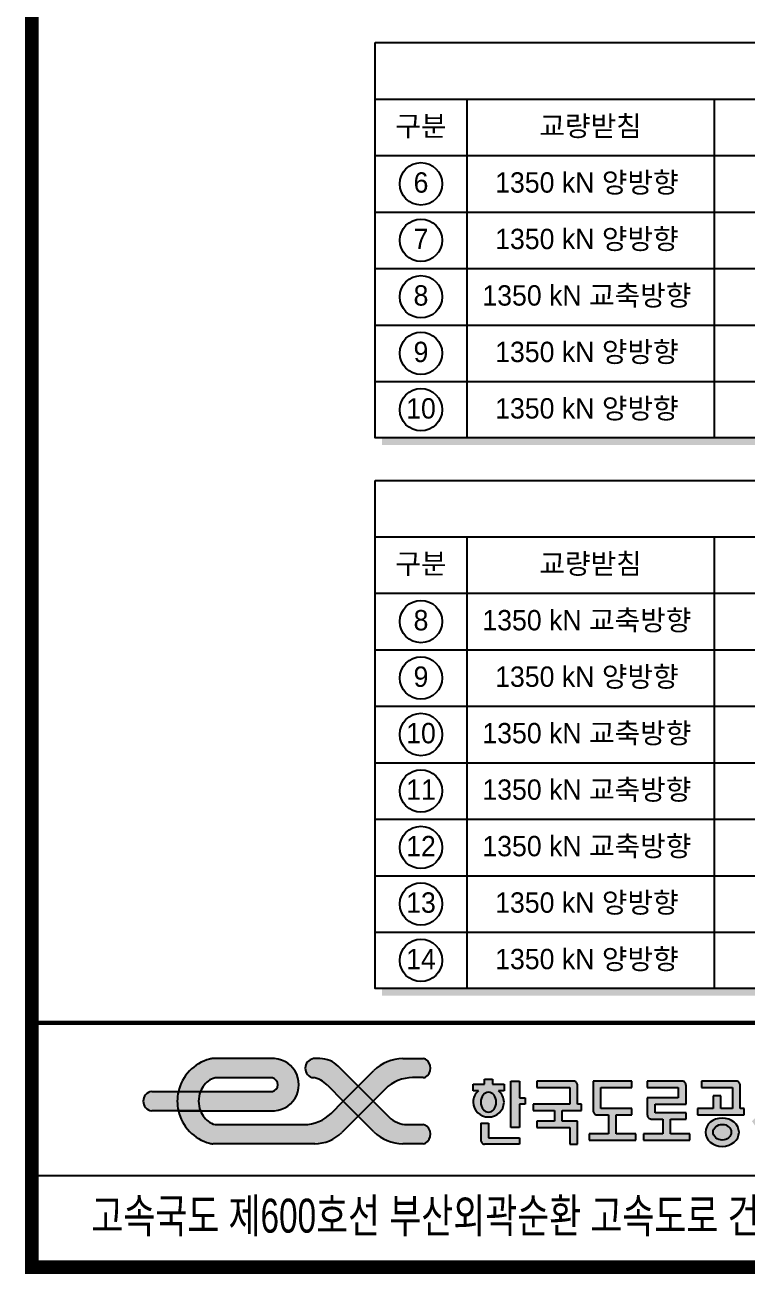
# Model space of a CAD drawing. Header units: feet. Extents: x 0 to 3364000, y 0 to 594000.
# Drawn here: x 2547000 to 2653413, y 19000 to 203000 of the extents above; entities that cross this region are included whole.
import ezdxf
from ezdxf.enums import TextEntityAlignment as Align

# ---------------------------------------------------------------- set-up
doc = ezdxf.new("R2010")
doc.units = ezdxf.units.FT
doc.header["$LTSCALE"] = 150
doc.header["$MEASUREMENT"] = 0
for name, color, linetype in [('CS-TABL-LIN2', 1, 'CONTINUOUS'), ('CS-TEXT', 3, 'CONTINUOUS'), ('CX-BORD', 3, 'CONTINUOUS'), ('CX-BORD-LIN1', 4, 'CONTINUOUS'), ('CX-BORD-LIN2', 3, 'CONTINUOUS'), ('CX-BORD-TEX2', 7, 'CONTINUOUS'), ('CX-BORD-TEX3', 6, 'CONTINUOUS'), ('CX-MISC', 2, 'CONTINUOUS')]:
    doc.layers.add(name, color=color, linetype=linetype)
doc.styles.add('A_STANDARD', font='')
doc.styles.add('TB_TEXT', font='')
doc.styles.add('TB_WBTXT', font='')
doc.styles.add('TB_WMTXT', font='')
doc.styles.get('A_STANDARD').set_extended_font_data('Dotum')
doc.styles.get('TB_TEXT').set_extended_font_data('Dotum')
doc.styles.get('TB_WBTXT').set_extended_font_data('Dotum')
doc.styles.get('TB_WMTXT').set_extended_font_data('DotumChe')

# ---------------------------------------------------------------- blocks, each defined once
blk = doc.blocks.new('CXBLKA1-KHCA')
at = {"layer": 'CX-MISC'}
h = blk.add_hatch(color=256, dxfattribs=at)
edge = h.paths.add_edge_path()
edge.add_line((56.04424772290076, 27.93133146495542), (57.61546387375711, 27.93133146495542))
edge.add_ellipse((57.61546387375711, 28.55799813162243), major_axis=(-0.4431202495431682, 0.4431202495431682), ratio=0.999999999994938, start_angle=134.999999999855, end_angle=164.8045409301766)
edge.add_ellipse((57.16878247306158, 29.33780450898952), major_axis=(-1.078581601597998, 1.078581601597998), ratio=0.9999999999996755, start_angle=164.804540930055, end_angle=283.2961631315658)
edge.add_ellipse((57.64106351978262, 30.10237816322855), major_axis=(0.4431202495672969, 0.4431202495672969), ratio=0.9999999999927172, start_angle=13.29616313146911, end_angle=45.00000001085243)
edge.add_line((57.6410635196662, 30.7290448299283), (54.61103872066451, 30.7290448299283))
edge.add_ellipse((54.61103872066451, 24.71304482992959), major_axis=(-4.25395439561271, 4.25395439561271), ratio=0.9999999999994106, start_angle=-45.00000000001688, end_angle=-6.124476094626148e-11)
edge.add_line((50.35708432505635, 28.96699922554684), (48.04579659611045, 26.65571149659549))
edge.add_line((48.04579659611045, 26.65571149659549), (50.23912992943951, 24.46237816326187))
edge.add_line((50.23912992943951, 24.46237816326187), (52.05616547702084, 26.27941371084866))
edge.add_ellipse((56.04424772290076, 22.29133146495691), major_axis=(-3.988082245885835, 3.988082245885835), ratio=0.9999999999999379, start_angle=314.99999999999824, end_angle=359.9999999999151, ccw=False)
edge = h.paths.add_edge_path()
edge.add_line((48.04579659611045, 22.26904482992917), (45.85246326278138, 24.46237816326187))
edge.add_line((45.85246326278138, 24.46237816326187), (44.05771435023053, 22.66762925070556))
edge.add_ellipse((40.0696321043506, 26.6557114965964), major_axis=(3.988082245886686, 3.988082245886686), ratio=0.9999999999996723, start_angle=225.0000000000094, end_angle=269.9999999999216, ccw=False)
edge.add_line((40.0696321043506, 21.01571149659698), (27.25677601751522, 21.01571149659607))
edge.add_ellipse((27.2567760173406, 22.89571149665166), major_axis=(1.329360748670073, 1.329360748670073), ratio=0.9999999999989913, start_angle=190.884066846458, end_angle=225.0000000053508, ccw=False)
edge.add_ellipse((28.31812459054345, 24.46237816326096), major_axis=(2.667438705685718, 2.667438705685718), ratio=0.9999999999950969, start_angle=156.948589529692, end_angle=190.8840668465377, ccw=False)
edge.add_line((24.81921640410292, 23.05237816326202), (21.56912992950674, 23.05237816326202))
edge.add_ellipse((27.83579659616225, 24.46237816326187), major_axis=(4.541982557818384, 4.541982557818384), ratio=0.9999999999992272, start_angle=147.6803834918204, end_angle=209.9098148205803)
edge.add_ellipse((26.6529892013059, 20.07571149659647), major_axis=(-1.329360748640408, 1.329360748640408), ratio=0.9999999999982583, start_angle=119.9098148204439, end_angle=134.9999999999501)
edge.add_line((26.6529892013059, 18.19571149659636), (41.63629877100902, 18.19571149659727))
edge.add_ellipse((41.63629877100902, 23.83571149659578), major_axis=(-3.988082245885834, 3.988082245885834), ratio=0.9999999999999383, start_angle=134.9999999999982, end_angle=179.9999999999151)
edge.add_line((45.62438101688895, 19.84762925070403), (48.04579659611045, 22.26904482992917))
edge = h.paths.add_edge_path()
edge.add_line((21.56912992950674, 25.87237816326173), (17.65246326284978, 25.87237816326173))
edge.add_ellipse((17.81892159618292, 24.46237816326187), major_axis=(1.003944315369723, 1.003944315369723), ratio=0.9999999999999999, start_angle=51.73292132685251, end_angle=218.2670786731475)
edge.add_line((17.65246326284978, 23.05237816326202), (21.56912992950674, 23.05237816326202))
edge.add_ellipse((27.83579659616225, 24.46237816326187), major_axis=(4.541982557845053, 4.541982557845053), ratio=0.9999999999999998, start_angle=122.31961650815961, end_angle=147.6803834918404, ccw=False)
edge = h.paths.add_edge_path()
edge.add_line((27.2567760173406, 27.90904482992859), (35.27144062295702, 27.9090448299295))
edge.add_ellipse((35.27144062296429, 27.28237816326249), major_axis=(0.4431202495315551, 0.4431202495315551), ratio=0.9999999999855645, start_angle=391.8230823376699, end_angle=405.0000000010788, ccw=False)
edge.add_ellipse((35.17974248820246, 26.89071149659607), major_axis=(0.7275594571922337, 0.7275594571922337), ratio=0.9999999999985535, start_angle=238.17691766177552, end_angle=391.8230823374751, ccw=False)
edge.add_ellipse((35.27144062295702, 26.49904482992874), major_axis=(-0.4431202495328916, 0.4431202495328916), ratio=0.9999999999863544, start_angle=134.9999999996091, end_angle=148.1769176616647, ccw=False)
edge.add_line((35.27144062295702, 25.87237816326173), (24.81921640409564, 25.87237816326264))
edge.add_ellipse((28.31812459053617, 24.46237816326369), major_axis=(-2.667438705689142, 2.667438705689143), ratio=0.9999999999978098, start_angle=23.05141047025194, end_angle=66.94858952991822)
edge.add_line((24.81921640410292, 23.05237816326202), (35.19912992947502, 23.05237816326202))
edge.add_ellipse((35.46532712107728, 26.89071149659516), major_axis=(2.720630783714165, 2.720630783714165), ratio=0.9999999999982917, start_angle=221.0327590330072, end_angle=408.9672409670907)
edge.add_line((35.19912992947502, 30.72904482992739), (26.6529892013059, 30.72904482992921))
edge.add_ellipse((26.6529892013059, 28.84904482994365), major_axis=(-1.329360748605782, 1.329360748605782), ratio=0.9999999999960896, start_angle=-45.00000000011203, end_angle=-29.90981482067529)
edge.add_ellipse((27.83579659616225, 24.46237816326187), major_axis=(4.541982557820338, 4.541982557820338), ratio=0.9999999999990425, start_angle=60.09018517939781, end_angle=122.3196165081269)
edge.add_line((21.56912992950674, 25.87237816326264), (24.81921640409564, 25.87237816326264))
edge.add_ellipse((28.31812459053617, 24.46237816326369), major_axis=(2.667438705686088, 2.667438705686089), ratio=0.9999999999984732, start_angle=79.11593315331669, end_angle=113.0514104701752, ccw=False)
edge.add_ellipse((27.2567760173406, 26.029044829873), major_axis=(-1.329360748668549, 1.329360748668549), ratio=0.9999999999979727, start_angle=314.9999999999419, end_angle=349.1159331532855, ccw=False)
h = blk.add_hatch(color=256, dxfattribs=at)
edge = h.paths.add_edge_path()
edge.add_ellipse((42.41502026826493, 26.96904482992899), major_axis=(2.658721497260558, 2.658721497260558), ratio=0.9999999999992438, start_angle=0, end_angle=45.00000000002166)
edge.add_line((42.41502026826493, 30.7290448299283), (41.46579659612325, 30.7290448299283))
edge.add_ellipse((41.66047048536711, 29.31904482992844), major_axis=(1.006478495336642, 1.006478495336642), ratio=0.9999999999999616, start_angle=52.8609348115363, end_angle=212.1473483523197)
edge.add_ellipse((40.8912345921126, 24.41566484108729), major_axis=(2.506468738739473, 2.506468738739473), ratio=0.9999999999991553, start_angle=357.44190675137946, end_angle=397.66398164001754, ccw=False)
edge.add_line((43.50707509885979, 26.80776632718984), (45.85246326278138, 24.46237816326187))
edge.add_line((45.85246326278138, 24.46237816326187), (48.04579659611045, 26.65571149659549))
edge.add_line((48.04579659611045, 26.65571149659549), (45.07374176552548, 29.62776632718955))
edge = h.paths.add_edge_path()
edge.add_line((52.58451809336111, 22.11698999933573), (50.23912992943951, 24.46237816326187))
edge.add_line((50.23912992943951, 24.46237816326187), (48.04579659611045, 22.26904482992917))
edge.add_line((48.04579659611045, 22.26904482992917), (50.35708432505635, 19.95775710097691))
edge.add_ellipse((54.61103872066451, 24.21171149659507), major_axis=(-4.253954395620131, 4.253954395620131), ratio=0.999999999998362, start_angle=90.00000000006739, end_angle=134.9999999999531)
edge.add_line((54.61103872066451, 18.19571149659545), (57.6174765032265, 18.19571149659454))
edge.add_ellipse((57.6174765032265, 18.82237816326155), major_axis=(-0.4431202495438158, 0.4431202495438158), ratio=0.9999999999965508, start_angle=134.9999999999012, end_angle=164.4515525986708)
edge.add_ellipse((57.18222826200508, 19.59319687175606), major_axis=(-1.069060547357253, 1.069060547357253), ratio=0.9999999999988124, start_angle=164.4515525986424, end_angle=289.0330268920438)
edge.add_ellipse((57.56982152862474, 20.38904482995908), major_axis=(0.4431202495182847, 0.4431202495182847), ratio=0.9999999999961949, start_angle=19.03302689243897, end_angle=44.99999998879999)
edge.add_line((57.56982152874843, 21.01571149659698), (55.24323959061439, 21.01571149659698))
edge.add_ellipse((55.24323959061439, 24.77571149659629), major_axis=(2.65872149725692, 2.65872149725692), ratio=0.9999999999983883, start_angle=180.0000000000784, end_angle=225.0000000000462, ccw=False)
h = blk.add_hatch(color=256, dxfattribs=at)
edge = h.paths.add_edge_path()
edge.add_line((107.9778740442489, 27.41098282072666), (109.1178608621631, 27.41098282072666))
edge.add_line((109.1178608621631, 27.41098282072666), (109.1178608621631, 24.52625033250946))
edge.add_ellipse((111.1315912850914, 24.52625033250946), major_axis=(1.423922437525125, 1.423922437525125), ratio=0.9999999999877932, start_angle=134.9999999996503, end_angle=150.4083540195588)
edge.add_ellipse((111.0599655308251, 24.50651007661703), major_axis=(-1.371387085788608, 1.371387085788608), ratio=0.9999999999686995, start_angle=60.40835402064291, end_angle=76.40699230373096)
edge.add_ellipse((116.1641243821432, 27.62295700356039), major_axis=(-5.600138617327037, 5.600138617327037), ratio=0.9999999999603058, start_angle=76.40699230384661, end_angle=85.88461907425453)
edge.add_ellipse((116.0788296669634, 27.54911247231588), major_axis=(5.520363297509162, 5.520363297509162), ratio=0.999999999949711, start_angle=175.8846190738819, end_angle=185.498605573288)
edge.add_line((111.1128377935092, 21.5251813151955), (110.425519095792, 20.53661067045336))
edge.add_ellipse((116.0592068170954, 27.38744947237696), major_axis=(6.27185896011057, 6.27185896011057), ratio=0.9999999999984391, start_angle=176.3708019332198, end_angle=185.568326765232, ccw=False)
edge.add_ellipse((116.3247234658556, 27.62172626510359), major_axis=(6.522243269682175, 6.522243269682175), ratio=0.9999999999833827, start_angle=167.5283811306355, end_angle=176.3728192081858, ccw=False)
edge.add_ellipse((100.7710222266105, 27.62171815180785), major_axis=(6.522233754792293, 6.522233754792294), ratio=0.9999999999404946, start_angle=273.627174327113, end_angle=282.47162533282375, ccw=False)
edge.add_ellipse((101.0365186565105, 27.38745922995817), major_axis=(-6.271868525785868, 6.271868525785868), ratio=0.9999999999774836, start_angle=174.431680263644, end_angle=183.6291910378794, ccw=False)
edge.add_line((106.67021581062, 20.53661067045427), (105.98289711291, 21.52518131519641))
edge.add_ellipse((101.0907219493311, 27.47349182965822), major_axis=(-5.445905609150724, 5.445905609150725), ratio=0.9999999999845044, start_angle=174.4355142587048, end_angle=184.1812610942053)
edge.add_ellipse((100.8448753184712, 27.68631167911566), major_axis=(5.67583248095178, 5.67583248095178), ratio=0.9999999999795375, start_angle=274.178720153324, end_angle=283.5296684689223)
edge.add_ellipse((106.0394556361207, 24.50491430308752), major_axis=(1.368574444784678, 1.368574444784678), ratio=0.9999999999539206, start_angle=283.5764598141617, end_angle=299.6081938609199)
edge.add_ellipse((105.9689990102415, 24.52559349772777), major_axis=(-1.420489234984229, 1.420489234984229), ratio=0.9999999999656235, start_angle=209.5729121827227, end_angle=225.0187337992064)
edge.add_line((107.9778740442489, 24.52625033251037), (107.9778740442489, 27.41098282072666))
edge = h.paths.add_edge_path()
edge.add_ellipse((67.37603770211717, 24.30039487202806), major_axis=(1.504242208672451, 1.504242208672451), ratio=0.9999999999981602, start_angle=315.34468613898633, end_angle=366.80653755705595, ccw=False)
edge.add_ellipse((67.27625962975435, 24.37194503893365), major_axis=(1.575316638757421, 1.575316638757421), ratio=0.9999999999996019, start_angle=223.6390132931491, end_angle=313.4888194230683, ccw=False)
edge.add_ellipse((67.16982707184798, 24.37131007463007), major_axis=(1.574877981142001, 1.574877981142001), ratio=0.9999999999992726, start_angle=136.495261307601, end_angle=226.3769059759312, ccw=False)
edge.add_ellipse((67.07073309012776, 24.3003556324194), major_axis=(-1.504299073733391, 1.504299073733391), ratio=0.9999999999999032, start_angle=-6.805493754840882, end_angle=44.654270058741474, ccw=False)
edge.add_line((65.75529128406197, 25.97231384401597), (64.94337166810874, 25.97231384401597))
edge.add_line((64.94337166810874, 25.97231384401597), (64.94337166810874, 26.94631428081642))
edge.add_line((64.94337166810874, 26.94631428081642), (66.65335189498, 26.94631428081642))
edge.add_line((66.65335189498, 26.94631428081642), (66.65335189498, 27.72076184733409))
edge.add_line((66.65335189498, 27.72076184733409), (67.79333871288691, 27.72076184733409))
edge.add_line((67.79333871288691, 27.72076184733409), (67.79333871288691, 26.94631428081642))
edge.add_line((67.79333871288691, 26.94631428081642), (69.50331893975817, 26.94631428081642))
edge.add_line((69.50331893975817, 26.94631428081642), (69.50331893975817, 25.97231384401597))
edge.add_line((69.50331893975817, 25.97231384401597), (68.69139932380494, 25.97231384401597))
h.paths.add_polyline_path([(113.6778081338052, 24.62297158126525), (113.6778081338052, 23.69363450144387), (112.8228180203732, 23.69363450144387), (112.8228180203732, 18.11761202251832), (111.6828312024591, 18.11761202251832), (111.6828312024591, 27.41098282072666), (112.8228180203732, 27.41098282072666), (112.8228180203732, 24.62297158126525)])
edge = h.paths.add_edge_path()
edge.add_line((98.57298279648239, 27.41098282072575), (98.57298279648239, 26.48164574090619))
edge.add_line((98.57298279648239, 26.48164574090619), (103.1329300681318, 26.48164574090619))
edge.add_line((103.1329300681318, 26.48164574090619), (103.1329300681318, 23.38385547483826))
edge.add_line((103.1329300681318, 23.38385547483826), (101.4229498412606, 23.38385547483644))
edge.add_line((101.4229498412606, 23.38385547483644), (101.4229498412606, 25.24252963447829))
edge.add_line((101.4229498412606, 25.24252963447829), (100.2829630233537, 25.24252963447829))
edge.add_line((100.2829630233537, 25.24252963447829), (100.2829630233537, 23.38385547483735))
edge.add_line((100.2829630233537, 23.38385547483735), (98.00298938753258, 23.38385547483735))
edge.add_line((98.00298938753258, 23.38385547483735), (98.00298938753258, 22.45451839501597))
edge.add_line((98.00298938753258, 22.45451839501597), (104.8429102949958, 22.45451839501597))
edge.add_line((104.8429102949958, 22.45451839501597), (104.8429102949958, 23.38385547483826))
edge.add_line((104.8429102949958, 23.38385547483826), (104.2729168860387, 23.38385547483826))
edge.add_line((104.2729168860387, 23.38385547483826), (104.2729168860387, 26.79142476751271))
edge.add_ellipse((103.6138801427878, 26.79142476751362), major_axis=(0.4660093502033603, 0.4660093502033603), ratio=0.9999999999954137, start_angle=314.9999999998686, end_angle=355.6008038990802)
edge.add_ellipse((103.6996937893346, 26.86497804669138), major_axis=(0.3860904325082848, 0.3860904325082848), ratio=0.9999999999834801, start_angle=355.600803899467, end_angle=404.661092122516)
edge.add_line((103.7029234770889, 27.41098282072666), (98.57298279648239, 27.41098282072757))
edge = h.paths.add_edge_path()
edge.add_line((90.59307507111225, 27.41098282072666), (90.59307507111225, 26.48164574090528))
edge.add_line((90.59307507111225, 26.48164574090528), (95.15302234275441, 26.48164574090528))
edge.add_line((95.15302234275441, 26.48164574090528), (95.15302234275441, 24.93275060787177))
edge.add_line((95.15302234275441, 24.93275060787177), (90.59307507111225, 24.93275060787177))
edge.add_line((90.59307507111225, 24.93275060787177), (90.59307507111225, 22.45451839501506))
edge.add_ellipse((91.25211181435589, 22.45451839501506), major_axis=(-0.4660093502088446, 0.4660093502088446), ratio=0.9999999999913296, start_angle=45.00000000024838, end_angle=85.60080389913834)
edge.add_ellipse((91.16629816781642, 22.38096511583639), major_axis=(-0.3860904325117341, 0.3860904325117341), ratio=0.9999999999975614, start_angle=85.60080389898076, end_angle=134.6610921219729)
edge.add_line((91.16306848006207, 21.83496034180111), (92.87304870693333, 21.83496034180111))
edge.add_line((92.87304870693333, 21.83496034180111), (92.87304870693333, 19.66650715555546))
edge.add_line((92.87304870693333, 19.66650715555546), (90.02308166215516, 19.66650715555546))
edge.add_line((90.02308166215516, 19.66650715555546), (90.02308166215516, 18.73717007573318))
edge.add_line((90.02308166215516, 18.73717007573318), (96.8630025696184, 18.73717007573318))
edge.add_line((96.8630025696184, 18.73717007573318), (96.8630025696184, 19.66650715555456))
edge.add_line((96.8630025696184, 19.66650715555456), (94.01303552484023, 19.66650715555637))
edge.add_line((94.01303552484023, 19.66650715555637), (94.01303552484023, 21.83496034180111))
edge.add_line((94.01303552484023, 21.83496034180111), (96.29300916066131, 21.83496034180202))
edge.add_line((96.29300916066131, 21.83496034180202), (96.29300916066131, 22.76429742162249))
edge.add_line((96.29300916066131, 22.76429742162249), (91.73306188901915, 22.7642974216234))
edge.add_line((91.73306188901915, 22.7642974216234), (91.73306188901915, 24.00341352805039))
edge.add_line((91.73306188901915, 24.00341352805039), (96.29300916066131, 24.00341352805039))
edge.add_line((96.29300916066131, 24.00341352805039), (96.29300916066131, 26.79142476751271))
edge.add_ellipse((95.6339724174104, 26.79142476751362), major_axis=(0.4660093502033603, 0.4660093502033603), ratio=0.9999999999954137, start_angle=314.9999999998686, end_angle=355.6008038990802)
edge.add_ellipse((95.71978606395714, 26.86497804669138), major_axis=(0.3860904325082848, 0.3860904325082848), ratio=0.9999999999834801, start_angle=355.600803899467, end_angle=404.661092122516)
edge.add_line((95.7230157517115, 27.41098282072666), (90.59307507111225, 27.41098282072666))
edge = h.paths.add_edge_path()
edge.add_line((88.3131014352839, 27.41098282072666), (82.61316734573484, 27.41098282072666))
edge.add_line((82.61316734573484, 27.41098282072666), (82.61316734573484, 23.07407644822901))
edge.add_ellipse((83.27220408897847, 23.07407644822901), major_axis=(-0.4660093502088446, 0.4660093502088446), ratio=0.9999999999913296, start_angle=45.00000000024838, end_angle=85.60080389913834)
edge.add_ellipse((83.186390442439, 23.00052316905125), major_axis=(-0.3860904325121443, 0.3860904325121443), ratio=0.9999999999976675, start_angle=85.60080389905275, end_angle=134.6610921219765)
edge.add_line((83.18316075468465, 22.45451839501506), (84.89314098155592, 22.45451839501506))
edge.add_line((84.89314098155592, 22.45451839501506), (84.89314098155592, 19.66650715555546))
edge.add_line((84.89314098155592, 19.66650715555546), (82.04317393677775, 19.66650715555456))
edge.add_line((82.04317393677775, 19.66650715555456), (82.04317393677775, 18.73717007573318))
edge.add_line((82.04317393677775, 18.73717007573318), (88.88309484424099, 18.73717007573227))
edge.add_line((88.88309484424099, 18.73717007573227), (88.88309484424099, 19.66650715555456))
edge.add_line((88.88309484424099, 19.66650715555456), (86.03312779946282, 19.66650715555546))
edge.add_line((86.03312779946282, 19.66650715555546), (86.03312779946282, 22.45451839501506))
edge.add_line((86.03312779946282, 22.45451839501506), (88.3131014352839, 22.45451839501597))
edge.add_line((88.3131014352839, 22.45451839501597), (88.3131014352839, 23.38385547483644))
edge.add_line((88.3131014352839, 23.38385547483644), (83.75315416364174, 23.38385547483644))
edge.add_line((83.75315416364174, 23.38385547483644), (83.75315416364174, 26.48164574090528))
edge.add_line((83.75315416364174, 26.48164574090528), (88.3131014352839, 26.48164574090619))
edge.add_line((88.3131014352839, 26.48164574090619), (88.3131014352839, 27.41098282072666))
edge = h.paths.add_edge_path()
edge.add_line((79.19320689199958, 18.11761202251832), (80.33319370990648, 18.11761202251832))
edge.add_line((80.33319370990648, 18.11761202251832), (80.33319370990648, 21.52518131519459))
edge.add_line((80.33319370990648, 21.52518131519459), (78.0532200740854, 21.52518131519459))
edge.add_line((78.0532200740854, 21.52518131519459), (78.0532200740854, 23.07407644822901))
edge.add_line((78.0532200740854, 23.07407644822901), (80.90318711886357, 23.07407644822901))
edge.add_line((80.90318711886357, 23.07407644822901), (80.90318711886357, 24.00341352805039))
edge.add_line((80.90318711886357, 24.00341352805039), (80.33319370990648, 24.00341352805039))
edge.add_line((80.33319370990648, 24.00341352805039), (80.33319370990648, 26.79142476751271))
edge.add_ellipse((79.67415696666285, 26.79142476751271), major_axis=(-0.4660093502087288, 0.4660093502087288), ratio=0.999999999992538, start_angle=225.0000000002138, end_angle=265.6008038991931)
edge.add_ellipse((79.75997061320231, 26.86497804669138), major_axis=(0.3860904325112979, 0.3860904325112978), ratio=0.9999999999972204, start_angle=355.6008038990304, end_angle=404.6610921221224)
edge.add_line((79.76320030095667, 27.41098282072666), (74.34826291587524, 27.41098282072666))
edge.add_line((74.34826291587524, 27.41098282072666), (74.34826291587524, 26.48164574090528))
edge.add_line((74.34826291587524, 26.48164574090528), (79.19320689199958, 26.48164574090619))
edge.add_line((79.19320689199958, 26.48164574090619), (79.19320689199958, 24.00341352805039))
edge.add_line((79.19320689199958, 24.00341352805039), (73.77826950691815, 24.00341352805039))
edge.add_line((73.77826950691815, 24.00341352805039), (73.77826950691815, 23.07407644822992))
edge.add_line((73.77826950691815, 23.07407644822992), (76.9132332561785, 23.07407644822901))
edge.add_line((76.9132332561785, 23.07407644822901), (76.9132332561785, 21.52518131519459))
edge.add_line((76.9132332561785, 21.52518131519459), (74.34826291587524, 21.52518131519459))
edge.add_line((74.34826291587524, 21.52518131519459), (74.34826291587524, 20.59584423537321))
edge.add_line((74.34826291587524, 20.59584423537321), (79.19320689199958, 20.59584423537321))
edge.add_line((79.19320689199958, 20.59584423537321), (79.19320689199958, 18.11761202251832))
edge = h.paths.add_edge_path()
edge.add_line((71.78329257557925, 18.11761202251832), (66.65335189498, 18.11761202251832))
edge.add_ellipse((66.65335189498, 18.65664917758035), major_axis=(-0.3811568276557835, 0.3811568276557835), ratio=0.9999999999994826, start_angle=85.26189602124572, end_angle=134.9999999999852, ccw=False)
edge.add_ellipse((66.75310468680982, 18.74113170977866), major_axis=(0.4735903651952771, 0.4735903651952774), ratio=0.9999999999825419, start_angle=135.3389078773165, end_angle=175.2618960213058, ccw=False)
edge.add_ellipse((275.5659343171646, 19.97628618215926), major_axis=(148.1291412814274, 148.1291412814274), ratio=0.9999999999999856, start_angle=134.6610921221518, end_angle=135.3389078778469, ccw=False)
edge.add_line((66.08335848602292, 21.21540228858807), (67.22334530392982, 21.21540228858807))
edge.add_line((67.22334530392982, 21.21540228858807), (67.22334530392982, 19.0469491023397))
edge.add_line((67.22334530392982, 19.0469491023397), (71.78329257557925, 19.0469491023397))
edge.add_line((71.78329257557925, 19.0469491023397), (71.78329257557925, 18.11761202251832))
edge = h.paths.add_edge_path(flags=16)
edge.add_ellipse((101.6158650624639, 19.89227167121511), major_axis=(-1.333050875015032, 1.828749574824664e-12), ratio=0.8665097612796068, start_angle=9.069669729661365e-11, end_angle=360.0000000000907)
edge = h.paths.add_edge_path()
edge.add_ellipse((101.615865060332, 19.89227167121511), major_axis=(-2.472888854892517, 9.512614793242103e-12), ratio=0.8429164421115551, start_angle=-179.99999999973852, end_angle=180.0000000002615, ccw=False)
h.paths.add_polyline_path([(72.63828268901125, 24.93275060787177), (72.63828268901125, 24.00341352805039), (71.78329257557925, 24.00341352805039), (71.78329257557925, 20.59584423537321), (70.50080740542762, 20.59584423537412), (70.50080740542762, 27.41098282072666), (71.78329257557925, 27.41098282072666), (71.78329257557925, 24.93275060787177)])
edge = h.paths.add_edge_path(flags=16)
edge.add_ellipse((67.22334530392982, 24.31319255465782), major_axis=(2.052932193119041e-11, 1.468114939737461), ratio=0.7764969806233553, start_angle=1.031821739161387e-09, end_angle=360.0000000010318, ccw=False)
h = blk.add_hatch(color=256, dxfattribs=at)
h.paths.add_polyline_path([(48.04579659611045, 26.65571149659549), (45.85246326278138, 24.46237816326187), (48.04579659611045, 22.26904482992917), (50.23912992943951, 24.46237816326187)])
edge = h.paths.add_edge_path()
edge.add_line((24.81921640409564, 25.87237816326264), (21.56912992950674, 25.87237816326264))
edge.add_ellipse((27.83579659615498, 24.46237816326187), major_axis=(-4.541982557842104, 4.541982557842108), ratio=0.9999999999999272, start_angle=32.31961650813932, end_angle=57.68038349185654)
edge.add_line((21.56912992950674, 23.05237816326202), (24.81921640410292, 23.05237816326202))
edge.add_ellipse((28.31812459053617, 24.46237816326369), major_axis=(-2.667438705689143, 2.667438705689142), ratio=0.9999999999978098, start_angle=23.05141047025188, end_angle=66.94858952991831, ccw=False)
at = {"layer": 'CX-BORD-LIN1', "const_width": 2}
blk.add_lwpolyline([(796, -2.273736754432321e-12), (0, 0), (0, 553.9999999999997), (795.9999999999998, 553.9999999999997)], close=True, dxfattribs=at)
at = {"layer": 'CX-BORD-LIN1', "const_width": 0.6}
blk.add_lwpolyline([(796, 36.00000000000114), (0, 35.99999999999885)], dxfattribs=at)
at = {"layer": 'CX-BORD-LIN2', "const_width": 0.3}
blk.add_lwpolyline([(130, 13.49999999999942), (0, 13.49999999999923)], dxfattribs=at)
at = {"layer": 'CX-MISC'}
for p, q in [((35.19912992947502, 30.72904482992739), (26.6529892013059, 30.72904482992921)), ((42.41502026826493, 30.7290448299283), (41.46579659612325, 30.7290448299283)), ((48.04579659611045, 26.65571149659549), (45.07374176552548, 29.62776632718955)), ((54.61103872066451, 30.7290448299283), (57.6410635196662, 30.7290448299283)), ((35.27144062295702, 27.9090448299295), (27.25677601733332, 27.90904482992859)), ((48.04579659611045, 26.65571149659549), (50.35708432505635, 28.96699922554684)), ((57.61546387375711, 27.93133146495542), (56.04424772290076, 27.93133146495542)), ((66.65335189498, 26.94631428081642), (66.65335189498, 27.72076184733409)), ((66.65335189498, 27.72076184733409), (67.79333871288691, 27.72076184733409)), ((67.79333871288691, 27.72076184733409), (67.79333871288691, 26.94631428081642)), ((17.65246326284978, 25.87237816326173), (21.56912992950674, 25.87237816326173)), ((21.56912992950674, 25.87237816326264), (24.81921640409564, 25.87237816326264)), ((21.56912992950674, 25.87237816326264), (24.81921640409564, 25.87237816326264)), ((24.81921640409564, 25.87237816326264), (35.27144062295702, 25.87237816326173)), ((43.50707509885979, 26.80776632718984), (45.85246326278138, 24.46237816326187)), ((45.85246326278138, 24.46237816326187), (48.04579659611045, 26.65571149659549)), ((45.85246326278138, 24.46237816326187), (48.04579659611045, 26.65571149659549)), ((50.23912992943951, 24.46237816326187), (48.04579659611045, 26.65571149659549)), ((48.04579659611045, 26.65571149659549), (50.23912992943951, 24.46237816326187)), ((52.05616547702084, 26.27941371084866), (50.23912992943951, 24.46237816326187)), ((64.94337166810874, 25.97231384401597), (64.94337166810874, 26.94631428081642)), ((64.94337166810874, 26.94631428081642), (66.65335189498, 26.94631428081642)), ((65.75529128406197, 25.97231384401597), (64.94337166810874, 25.97231384401597)), ((67.79333871288691, 26.94631428081642), (69.50331893975817, 26.94631428081642)), ((69.50331893975817, 25.97231384401597), (68.69139932380494, 25.97231384401597)), ((69.50331893975817, 26.94631428081642), (69.50331893975817, 25.97231384401597)), ((70.50080740542762, 20.59584423537412), (70.50080740542762, 27.41098282072666)), ((70.50080740542762, 27.41098282072666), (71.78329257557925, 27.41098282072666)), ((71.78329257557925, 27.41098282072666), (71.78329257557925, 24.93275060787177)), ((79.76320030095667, 27.41098282072666), (74.34826291587524, 27.41098282072666)), ((74.34826291587524, 27.41098282072666), (74.34826291587524, 26.48164574090528)), ((74.34826291587524, 26.48164574090528), (79.19320689199958, 26.48164574090619)), ((79.19320689199958, 26.48164574090619), (79.19320689199958, 24.00341352805039)), ((80.33319370990648, 24.00341352805039), (80.33319370990648, 26.79142476751271)), ((88.3131014352839, 27.41098282072666), (82.61316734573484, 27.41098282072666)), ((82.61316734573484, 27.41098282072666), (82.61316734573484, 23.07407644822901)), ((83.75315416364174, 23.38385547483644), (83.75315416364174, 26.48164574090528)), ((83.75315416364174, 26.48164574090528), (88.3131014352839, 26.48164574090619)), ((88.3131014352839, 26.48164574090619), (88.3131014352839, 27.41098282072666)), ((90.59307507111225, 27.41098282072666), (90.59307507111225, 26.48164574090528)), ((95.7230157517115, 27.41098282072666), (90.59307507111225, 27.41098282072666)), ((90.59307507111225, 26.48164574090528), (95.15302234275441, 26.48164574090528)), ((95.15302234275441, 26.48164574090528), (95.15302234275441, 24.93275060787177)), ((96.29300916066131, 24.00341352805039), (96.29300916066131, 26.79142476751271)), ((98.57298279648239, 27.41098282072575), (98.57298279648239, 26.48164574090619)), ((103.7029234770889, 27.41098282072666), (98.57298279648239, 27.41098282072757)), ((98.57298279648239, 26.48164574090619), (103.1329300681318, 26.48164574090619)), ((103.1329300681318, 26.48164574090619), (103.1329300681318, 23.38385547483826)), ((104.2729168860387, 23.38385547483826), (104.2729168860387, 26.79142476751271)), ((44.05771435023053, 22.66762925070556), (45.85246326278138, 24.46237816326187)), ((45.85246326278138, 24.46237816326187), (48.04579659611045, 22.26904482992917)), ((48.04579659611045, 22.26904482992917), (45.85246326278138, 24.46237816326187)), ((48.04579659611045, 22.26904482992917), (50.23912992943951, 24.46237816326187)), ((50.23912992943951, 24.46237816326187), (48.04579659611045, 22.26904482992917)), ((50.23912992943951, 24.46237816326187), (52.58451809336111, 22.11698999933573)), ((71.78329257557925, 24.93275060787177), (72.63828268901125, 24.93275060787177)), ((72.63828268901125, 24.00341352805039), (71.78329257557925, 24.00341352805039)), ((71.78329257557925, 24.00341352805039), (71.78329257557925, 20.59584423537321)), ((72.63828268901125, 24.93275060787177), (72.63828268901125, 24.00341352805039)), ((79.19320689199958, 24.00341352805039), (73.77826950691815, 24.00341352805039)), ((73.77826950691815, 24.00341352805039), (73.77826950691815, 23.07407644822992)), ((80.90318711886357, 24.00341352805039), (80.33319370990648, 24.00341352805039)), ((80.90318711886357, 23.07407644822901), (80.90318711886357, 24.00341352805039)), ((95.15302234275441, 24.93275060787177), (90.59307507111225, 24.93275060787177)), ((90.59307507111225, 24.93275060787177), (90.59307507111225, 22.45451839501506)), ((91.73306188901915, 22.7642974216234), (91.73306188901915, 24.00341352805039)), ((91.73306188901915, 24.00341352805039), (96.29300916066131, 24.00341352805039)), ((101.4229498412606, 25.24252963447829), (100.2829630233537, 25.24252963447829)), ((100.2829630233537, 25.24252963447829), (100.2829630233537, 23.38385547483735)), ((101.4229498412606, 23.38385547483644), (101.4229498412606, 25.24252963447829)), ((21.56912992950674, 23.05237816326202), (17.65246326284978, 23.05237816326202)), ((21.56912992950674, 23.05237816326202), (24.81921640410292, 23.05237816326202)), ((24.81921640410292, 23.05237816326202), (21.56912992950674, 23.05237816326202)), ((24.81921640410292, 23.05237816326202), (35.19912992947502, 23.05237816326202)), ((48.04579659611045, 22.26904482992917), (45.62438101688895, 19.84762925070403)), ((50.35708432505635, 19.95775710097691), (48.04579659611045, 22.26904482992917)), ((73.77826950691815, 23.07407644822992), (76.9132332561785, 23.07407644822901)), ((76.9132332561785, 23.07407644822901), (76.9132332561785, 21.52518131519459)), ((78.0532200740854, 21.52518131519459), (78.0532200740854, 23.07407644822901)), ((78.0532200740854, 23.07407644822901), (80.90318711886357, 23.07407644822901)), ((83.18316075468465, 22.45451839501506), (84.89314098155592, 22.45451839501506)), ((88.3131014352839, 23.38385547483644), (83.75315416364174, 23.38385547483644)), ((84.89314098155592, 22.45451839501506), (84.89314098155592, 19.66650715555546)), ((86.03312779946282, 19.66650715555546), (86.03312779946282, 22.45451839501506)), ((86.03312779946282, 22.45451839501506), (88.3131014352839, 22.45451839501597)), ((88.3131014352839, 22.45451839501597), (88.3131014352839, 23.38385547483644)), ((96.29300916066131, 22.76429742162249), (91.73306188901915, 22.7642974216234)), ((96.29300916066131, 21.83496034180202), (96.29300916066131, 22.76429742162249)), ((100.2829630233537, 23.38385547483735), (98.00298938753258, 23.38385547483735)), ((98.00298938753258, 23.38385547483735), (98.00298938753258, 22.45451839501597)), ((98.00298938753258, 22.45451839501597), (104.8429102949958, 22.45451839501597)), ((103.1329300681318, 23.38385547483826), (101.4229498412606, 23.38385547483644)), ((104.8429102949958, 23.38385547483826), (104.2729168860387, 23.38385547483826)), ((104.8429102949958, 22.45451839501597), (104.8429102949958, 23.38385547483826)), ((27.25677601751522, 21.01571149659607), (40.0696321043506, 21.01571149659698)), ((55.24323959061439, 21.01571149659698), (57.56982152874843, 21.01571149659698)), ((66.08335848602292, 21.21540228858807), (67.22334530392982, 21.21540228858807)), ((67.22334530392982, 21.21540228858807), (67.22334530392982, 19.0469491023397)), ((71.78329257557925, 20.59584423537321), (70.50080740542762, 20.59584423537412)), ((76.9132332561785, 21.52518131519459), (74.34826291587524, 21.52518131519459)), ((74.34826291587524, 21.52518131519459), (74.34826291587524, 20.59584423537321)), ((74.34826291587524, 20.59584423537321), (79.19320689199958, 20.59584423537321)), ((80.33319370990648, 21.52518131519459), (78.0532200740854, 21.52518131519459)), ((79.19320689199958, 20.59584423537321), (79.19320689199958, 18.11761202251832)), ((80.33319370990648, 18.11761202251832), (80.33319370990648, 21.52518131519459)), ((91.16306848006207, 21.83496034180111), (92.87304870693333, 21.83496034180111)), ((92.87304870693333, 21.83496034180111), (92.87304870693333, 19.66650715555546)), ((94.01303552484023, 19.66650715555637), (94.01303552484023, 21.83496034180111)), ((94.01303552484023, 21.83496034180111), (96.29300916066131, 21.83496034180202)), ((67.22334530392982, 19.0469491023397), (71.78329257557925, 19.0469491023397)), ((71.78329257557925, 19.0469491023397), (71.78329257557925, 18.11761202251832)), ((84.89314098155592, 19.66650715555546), (82.04317393677775, 19.66650715555456)), ((82.04317393677775, 19.66650715555456), (82.04317393677775, 18.73717007573318)), ((82.04317393677775, 18.73717007573318), (88.88309484424099, 18.73717007573227)), ((88.88309484424099, 19.66650715555456), (86.03312779946282, 19.66650715555546)), ((88.88309484424099, 18.73717007573227), (88.88309484424099, 19.66650715555456)), ((92.87304870693333, 19.66650715555546), (90.02308166215516, 19.66650715555546)), ((90.02308166215516, 19.66650715555546), (90.02308166215516, 18.73717007573318)), ((90.02308166215516, 18.73717007573318), (96.8630025696184, 18.73717007573318)), ((96.8630025696184, 19.66650715555456), (94.01303552484023, 19.66650715555637)), ((96.8630025696184, 18.73717007573318), (96.8630025696184, 19.66650715555456)), ((41.63629877100902, 18.19571149659727), (26.6529892013059, 18.19571149659636)), ((57.6174765032265, 18.19571149659454), (54.61103872066451, 18.19571149659545)), ((71.78329257557925, 18.11761202251832), (66.65335189498, 18.11761202251832)), ((79.19320689199958, 18.11761202251832), (80.33319370990648, 18.11761202251832))]:
    blk.add_line(p, q, dxfattribs=at)
for centre, major_axis, ratio, start_param, end_param in [((27.83579659616225, 24.46237816326187), (4.541982557820337, 4.541982557820337), 0.9999999999990425, 1.048771579513591, 2.134880047843623), ((26.6529892013059, 28.84904482994365), (-1.329360748605782, 1.329360748605782), 0.9999999999960896, -0.7853981633994035, -0.5220247472825812), ((35.46532712107728, 26.89071149659516), (2.720630783714165, 2.720630783714165), 0.9999999999982917, 3.857749399893213, 7.137824887672771), ((41.66047048536711, 29.31904482992844), (1.006478495336071, 1.006478495336071), 1, 0.922597358143378, 3.789791622241312), ((42.41502026826493, 26.96904482992899), (-2.658721497261416, 2.658721497261417), 0.999999999999677, -1.570796326794897, -0.7853981633976097), ((54.61103872066451, 24.71304482992868), (-4.253954395613162, 4.253954395613164), 0.9999999999994036, -0.7853981633977465, -1.175948227682966e-12), ((57.64106351978262, 30.10237816322855), (0.4431202495650076, 0.4431202495650075), 0.9999999999871537, 0.2320618248676614, 0.7853981635896405), ((57.16878247306158, 29.33780450898952), (-1.07858160159883, 1.078581601598831), 0.9999999999975748, 2.876381861477038, 4.944450805052007), ((27.2567760173406, 26.02904482987482), (1.329360748671742, 1.329360748671742), 0.9999999999975314, 0.785398163305798, 1.380833524126903), ((35.27144062296429, 27.28237816326249), (-0.4431202495422029, 0.4431202495422029), 0.9999999999959933, -1.015378761853963, -0.7853981633878412), ((35.17974248820246, 26.89071149659607), (0.727559457191584, 0.727559457191584), 0.9999999999999998, 4.156971415448768, 6.838602872115508), ((40.8912345921126, 24.41566484108729), (2.506468738739473, 2.506468738739473), 0.9999999999991546, 6.23853815741812, 6.940545796208586), ((56.04424772290076, 22.29133146495691), (-3.988082245885834, 3.988082245885834), 0.9999999999999382, -0.7853981633974793, -1.482369782479509e-12), ((57.61546387375711, 28.55799813162243), (-0.4431202495462951, 0.4431202495462952), 0.9999999999990642, 2.356194490191877, 2.876381861495583), ((17.81892159618292, 24.46237816326187), (1.003944315369723, 1.003944315369723), 0.9999999999999999, 0.9029098088287699, 3.80947917155592), ((27.83579659615498, 24.46237816326187), (-4.541982557841208, 4.541982557841208), 0.9999999999999996, 0.564083721049049, 1.006712605745848), ((27.83579659616225, 24.46237816326187), (-4.541982557845946, 4.541982557845946), 0.999999999999927, 0.5640837210491925, 1.006712605745632), ((28.31812459053617, 24.46237816326369), (-2.667438705689142, 2.667438705689143), 0.9999999999978098, 0.4023230099345907, 1.168473316863276), ((28.31812459053617, 24.46237816326369), (-2.667438705689142, 2.667438705689143), 0.9999999999978098, 0.4023230099345907, 1.168473316863276), ((28.31812459053617, 24.46237816326369), (-2.667438705682877, 2.667438705682877), 0.9999999999976361, -0.1899628025757196, 0.4023230099346533), ((35.27144062295702, 26.49904482992874), (-0.4431202495328915, 0.4431202495328915), 0.999999999986352, 2.356194490185521, 2.586175088652585), ((67.07073309012776, 24.3003556324194), (-1.50429907373339, 1.50429907373339), 0.9999999999999032, -0.1187782732458851, 0.7793640375997613), ((67.37603770211717, 24.30039487202806), (1.50424220867245, 1.50424220867245), 0.9999999999981602, 5.503803051793437, 6.401981798210864), ((79.75997061320231, 26.86497804669138), (0.3860904325112979, 0.3860904325112978), 0.9999999999972204, 6.206404850776769, 7.062668412247123), ((79.67415696666285, 26.79142476751271), (-0.4660093502087288, 0.4660093502087288), 0.999999999992538, 3.926990816990973, 4.635608523984713), ((95.71978606395714, 26.86497804669138), (0.3860904325082846, 0.3860904325082846), 0.9999999999834801, 6.206404850784391, 7.062668412253992), ((95.6339724174104, 26.79142476751362), (0.4660093502033603, 0.4660093502033603), 0.9999999999954137, 5.497787143779845, 6.206404850777639), ((103.6996937893346, 26.86497804669138), (0.3860904325082846, 0.3860904325082846), 0.9999999999834801, 6.206404850784391, 7.062668412253992), ((103.6138801427878, 26.79142476751362), (0.4660093502033603, 0.4660093502033603), 0.9999999999954137, 5.497787143779845, 6.206404850777639), ((67.16982707184798, 24.37131007463007), (1.574877981142001, 1.574877981142001), 0.9999999999992725, 2.382291723187658, 3.951022359757626), ((67.27625962975435, 24.37194503893365), (1.575316638757421, 1.575316638757421), 0.9999999999996021, 3.903237117876819, 5.471412067122492), ((27.83579659616225, 24.46237816326187), (4.541982557818384, 4.541982557818384), 0.9999999999992272, 2.577508932540146, 3.663617400870716), ((28.31812459054345, 24.46237816326096), (2.667438705687087, 2.667438705687086), 0.9999999999862119, 2.739269643651023, 3.331555456166034), ((40.0696321043506, 26.6557114965964), (3.988082245886686, 3.988082245886686), 0.9999999999996726, 3.926990816987405, 4.712388980383321), ((55.24323959061439, 24.77571149659629), (2.65872149725692, 2.65872149725692), 0.9999999999983878, 3.141592653591161, 3.926990816988047), ((83.27220408897847, 23.07407644822901), (-0.4660093502088446, 0.4660093502088446), 0.9999999999913295, 0.7853981634017835, 1.494015870393964), ((83.186390442439, 23.00052316905125), (-0.3860904325121443, 0.3860904325121443), 0.9999999999976675, 1.49401587039247, 2.350279431859887), ((91.25211181435589, 22.45451839501506), (-0.4660093502088446, 0.4660093502088446), 0.9999999999913295, 0.7853981634017835, 1.494015870393964), ((27.2567760173406, 22.89571149665166), (-1.329360748670823, 1.329360748670823), 0.9999999999991174, 1.760759129463727, 2.356194490284788), ((57.56982152862474, 20.38904482995908), (0.443120249516805, 0.443120249516805), 0.9999999999885887, 0.3321889855474676, 0.7853981632057743), ((57.18222826200508, 19.59319687175606), (-1.069060547356688, 1.069060547356688), 0.9999999999984432, 2.870221052857183, 5.044577966126886), ((275.5659343171646, 19.97628618215926), (-148.1291412814281, 148.1291412814281), 0.9999999999999767, 0.7794831050680697, 0.791313221726841), ((91.16629816781642, 22.38096511583639), (-0.3860904325117341, 0.3860904325117341), 0.9999999999975614, 1.494015870391214, 2.350279431859824), ((41.63629877100902, 23.83571149659578), (-3.988082245885834, 3.988082245885834), 0.9999999999999382, 2.356194490192314, 3.141592653588311), ((54.61103872066451, 24.21171149659507), (-4.253954395620131, 4.253954395620131), 0.999999999998362, 1.570796326796073, 2.356194490191526), ((66.75310468680982, 18.74113170977866), (0.4735903651952774, 0.4735903651952773), 0.9999999999825423, 2.362109548512463, 3.058897138859736), ((26.6529892013059, 20.07571149659647), (-1.329360748640408, 1.329360748640408), 0.9999999999982581, 2.092821074073439, 2.356194490191474), ((57.6174765032265, 18.82237816326155), (0.4431202495508381, 0.4431202495508381), 0.999999999990432, 3.926990816992026, 4.441017379648024), ((66.65335189498, 18.65664917758035), (-0.3811568276557836, 0.3811568276557837), 0.999999999999482, 1.488100812063791, 2.356194490192086)]:
    blk.add_ellipse(centre, major_axis=major_axis, ratio=ratio, start_param=start_param, end_param=end_param, dxfattribs=at)
at = {"layer": 'CX-MISC', "extrusion": (0, 0, -1)}
for centre, major_axis, ratio, start_param, end_param in [((67.22334530392982, 24.31319255465782), (-3.877114261132791e-11, 1.468114939737461), 0.7764969806233553, 1.570796326815403, 7.853981633994989), ((101.615865060332, 19.89227167121511), (-2.472888854892517, 9.512614793242103e-12), 0.8429164421115551, 3.14159265358523, 9.424777960764816)]:
    blk.add_ellipse(centre, major_axis=major_axis, ratio=ratio, start_param=start_param, end_param=end_param, dxfattribs=at)
at = {"layer": 'CX-MISC'}
blk.add_ellipse((101.6158650624639, 19.89227167121511), major_axis=(-1.333050875015032, 1.828749574824664e-12), ratio=0.8665097612796068, dxfattribs=at)
at = {"layer": 'CX-BORD-LIN1', "style": 'TB_TEXT'}
for tag, height, p in [('TR_RNUM5', 3, (285.1051166181959, 32.63656332936301)), ('TR_RDAT5', 3.5, (317.5, 33.00000000000011)), ('TR_DGN5', 3.5, (451.1184542177598, 33.00000000000009)), ('TR_CHK5', 3.5, (491.1184542177598, 33.00000000000009)), ('TR_APP5', 3.5, (531.1184542177598, 33.00000000000032)), ('TR_RNUM4', 3, (285.1051166181959, 26.63656332936284)), ('TR_RDAT4', 3.5, (317.5, 26.99999999999994)), ('TR_DGN4', 3.5, (451.1184542177598, 26.99999999999993)), ('TR_CHK4', 3.5, (491.1184542177598, 26.99999999999993)), ('TR_APP4', 3.5, (531.1184542177598, 27.00000000000015)), ('TR_RNUM3', 3, (285.1051166181959, 20.63656332936395)), ('TR_RDAT3', 3.5, (317.5, 21.00000000000105)), ('TR_DGN3', 3.5, (451.1184542177598, 21.00000000000103)), ('TR_CHK3', 3.5, (491.1184542177598, 21.00000000000103)), ('TR_APP3', 3.5, (531.1184542177598, 21.00000000000126)), ('TR_RDAT2', 3.5, (317.5, 15.00000000000105)), ('TR_DGN2', 3.5, (451.1184542177598, 15.00000000000103)), ('TR_CHK2', 3.5, (491.1184542177598, 15.00000000000103)), ('TR_APP2', 3.5, (531.1184542177598, 15.00000000000126)), ('TR_RNUM2', 3, (285.1051166181959, 14.63656332936395)), ('TR_RNUM1', 3, (285.1051166181959, 8.636563329362843)), ('TR_RDAT1', 3.5, (317.5, 8.999999999999943)), ('TR_DGN1', 3.5, (451.1184542177598, 8.99999999999993)), ('TR_CHK1', 3.5, (491.1184542177598, 8.99999999999993)), ('TR_APP1', 3.5, (531.1184542177598, 9.000000000000156))]:
    blk.add_attdef(tag, text='', height=height, dxfattribs=at).set_placement(p, align=Align.MIDDLE_CENTER)
for tag, p in [('TR_RCON5', (342.3033138082338, 33.00000000000011)), ('TR_RCON4', (342.3033138082338, 26.99999999999994)), ('TR_RCON3', (342.3033138082338, 21.00000000000105)), ('TR_RCON2', (342.3033138082338, 15.00000000000105)), ('TR_RCON1', (342.3033138082338, 8.999999999999943))]:
    blk.add_attdef(tag, text='', height=3.5, dxfattribs=at).set_placement(p, align=Align.MIDDLE_LEFT)
at = {"layer": 'CX-BORD-LIN2', "style": 'TB_TEXT'}
blk.add_attdef('TD_VERSION', text='', height=3, rotation=90, dxfattribs=at).set_placement((800.499999405456, 48.01489921212271), align=Align.MIDDLE_CENTER)
at = {"layer": 'CX-BORD-TEX2', "style": 'TB_WMTXT'}
for tag, height, p in [('TB_CNAME', 5, (15.34476638720094, 531.8324131479245)), ('TB_CSCOP', 4, (16.63456755316179, 523.8324131479245))]:
    blk.add_attdef(tag, text='', height=height, dxfattribs=at).set_placement(p, align=Align.BOTTOM_LEFT)
at = {"layer": 'CX-BORD-TEX2', "style": 'TB_WBTXT'}
for tag, height, p in [('TB_MTITIL', 10, (397.9999999999999, 533.3264135606181)), ('TB_STITL', 7, (397.9999999999999, 518.3264135606181))]:
    blk.add_attdef(tag, text='', height=height, dxfattribs=at).set_placement(p, align=Align.MIDDLE_CENTER)
at = {"layer": 'CX-BORD-TEX3', "style": 'TB_TEXT'}
for tag, height, p in [('TD_LNDST', 4.500000000000001, (215, 31.49999999999946)), ('TD_DSECT', 4.500000000000001, (605.5, 31.50000000000056)), ('TD_DDIST', 4.500000000000001, (654.5, 31.5000000000007)), ('TD_DNAME_TOP', 4.500000000000001, (755, 27.95701132476691)), ('TD_DCOMP', 4.500000000000001, (215.0000000000001, 22.58754437093034)), ('TD_CSECT', 4.500000000000001, (605.5, 22.50000000000055)), ('TD_CDIST', 4.500000000000001, (654.5, 22.50000000000063)), ('TD_DNAME_MAIN', 4.500000000000001, (755, 21.47309584254916)), ('TD_DNAME_BOT', 3, (755, 15.24894304459829)), ('TD_CCOMP', 4.500000000000001, (215.0000000000001, 13.59273296473088)), ('TD_HSCAL', 4.500000000000001, (620.8841087955549, 13.74838269424776)), ('TD_VSCAL', 4.500000000000001, (656.8614607241562, 13.74838269424776)), ('TD_CNAME', 5, (65, 7.595640316786881)), ('TD_FIELD', 4.500000000000001, (180, 5.125020286179691)), ('TD_CSTEP', 4.500000000000001, (250.7440000000001, 5.125020286179208)), ('TD_DWGCODE', 4.500000000000001, (637, 4.790803741701226)), ('TD_DWGNO', 4.500000000000001, (755, 5.001673382306535))]:
    blk.add_attdef(tag, text='', height=height, dxfattribs=at).set_placement(p, align=Align.MIDDLE_CENTER)

msp = doc.modelspace()

# ---------------------------------------------------------------- linework, layer by layer
at = {"layer": 'CS-TABL-LIN2'}
for p, q in [((2598522.445518489, 192079.9996386475), (3297402.445518489, 192079.9996386475)), ((2612042.445518488, 192079.9996386475), (2612042.445518488, 142159.9996386475)), ((2648442.445518489, 192079.9996386475), (2648442.445518489, 142159.9996386475)), ((2598522.445518489, 183759.9996386475), (3297402.445518489, 183759.9996386475)), ((2598522.445518489, 175439.9996386477), (3297402.445518489, 175439.9996386477)), ((2598522.445518489, 167119.9996386477), (3297402.445518489, 167119.9996386477)), ((2598522.445518489, 158799.9996386475), (3297402.445518489, 158799.9996386475)), ((2598522.445518489, 150479.9996386475), (3297402.445518489, 150479.9996386475)), ((2598522.445518489, 127599.9996386475), (3297402.445518489, 127599.9996386475)), ((2612042.445518488, 127599.9996386475), (2612042.445518488, 61039.99963864754)), ((2648442.445518489, 127599.9996386475), (2648442.445518489, 61039.99963864754)), ((2598522.445518489, 119279.9996386475), (3297402.445518489, 119279.9996386475)), ((2598522.445518489, 110959.9996386475), (3297402.445518489, 110959.9996386475)), ((2598522.445518489, 102639.9996386475), (3297402.445518489, 102639.9996386475)), ((2598522.445518489, 94319.99963864754), (3297402.445518489, 94319.99963864754)), ((2598522.445518489, 85999.99963864754), (3297402.445518489, 85999.99963864754)), ((2598522.445518489, 77679.99963864754), (3297402.445518489, 77679.99963864754)), ((2598522.445518489, 69359.99963864754), (3297402.445518489, 69359.99963864754))]:
    msp.add_line(p, q, dxfattribs=at)
for points in [[(2598522.445518489, 200399.9996386475), (3297402.445518489, 200399.9996386475), (3297402.445518489, 142159.9996386475), (2598522.445518489, 142159.9996386475)], [(2598522.445518489, 135919.9996386475), (3297402.445518489, 135919.9996386475), (3297402.445518489, 61039.99963864754), (2598522.445518489, 61039.99963864754)]]:
    msp.add_lwpolyline(points, close=True, dxfattribs=at)
for centre in [(2605282.445518489, 179599.9996386477), (2605282.445518489, 171279.9996386477), (2605282.445518489, 162959.9996386477), (2605282.445518489, 154639.9996386475), (2605282.445518489, 146319.9996386475), (2605282.445518489, 115119.9996386475), (2605282.445518489, 106799.9996386475), (2605282.445518489, 98479.99963864754), (2605282.445518489, 90159.99963864754), (2605282.445518489, 81839.99963864754), (2605282.445518489, 73519.99963864754), (2605282.445518489, 65199.99963864754)]:
    msp.add_circle(centre, 3120, dxfattribs=at)
for points in [[(2599562.445518489, 142159.9996386475), (3298442.445518489, 142159.9996386475), (2599562.445518489, 141119.9996386475), (3298442.445518489, 141119.9996386475)], [(2599562.445518489, 61039.99963864754), (3298442.445518489, 61039.99963864754), (2599562.445518489, 59999.99963864754), (3298442.445518489, 59999.99963864754)]]:
    msp.add_solid(points, dxfattribs=at)

# ---------------------------------------------------------------- block references
at = {"layer": 'CX-BORD'}
ref = msp.add_blockref('CXBLKA1-KHCA', (2548000, 19999.99963864754), dxfattribs=dict(at, xscale=1000, yscale=1000, zscale=1000))
ref.add_attrib('TD_CNAME', '고속국도 제600호선 부산외곽순환 고속도로 건설공사', dxfattribs={"layer": 'CX-BORD-TEX3', "height": 5000.000040781247, "rotation": 5.336085289072462e-09, "style": 'TB_TEXT', "width": 0.75}).set_placement((2613000.000530072, 27595.64001783798), align=Align.MIDDLE_CENTER)

# ---------------------------------------------------------------- texts
at = {"layer": 'CS-TEXT', "color": 7, "style": 'A_STANDARD'}
for s, p in [('구분', (2605282.445518489, 186619.9996386475)), ('교량받침', (2630242.445518489, 186619.9996386475)), ('6', (2605282.445518489, 178299.9996386475)), ('1350 kN 양방향 ', (2630242.445518489, 178299.9996386475)), ('7', (2605282.445518489, 169979.9996386475)), ('1350 kN 양방향 ', (2630242.445518489, 169979.9996386475)), ('8', (2605282.445518489, 161659.9996386475)), ('1350 kN 교축방향 ', (2630242.445518489, 161659.9996386475)), ('1350 kN 양방향 ', (2630242.445518489, 153339.9996386475)), ('9', (2605282.445518489, 153339.9996386475)), ('10', (2605282.445518489, 145019.9996386477)), ('1350 kN 양방향 ', (2630242.445518489, 145019.9996386477)), ('구분', (2605282.445518489, 122139.9996386475)), ('교량받침', (2630242.445518489, 122139.9996386475)), ('8', (2605282.445518489, 113819.9996386475)), ('1350 kN 교축방향 ', (2630242.445518489, 113819.9996386475)), ('1350 kN 양방향 ', (2630242.445518489, 105499.9996386475)), ('9', (2605282.445518489, 105499.9996386475)), ('10', (2605282.445518489, 97179.99963864754)), ('1350 kN 교축방향 ', (2630242.445518489, 97179.99963864754)), ('1350 kN 교축방향 ', (2630242.445518489, 88859.99963864754)), ('11', (2605282.445518489, 88859.99963864754)), ('12', (2605282.445518489, 80539.99963864754)), ('1350 kN 교축방향 ', (2630242.445518489, 80539.99963864754)), ('1350 kN 양방향 ', (2630242.445518489, 72219.99963864754)), ('13', (2605282.445518489, 72219.99963864754)), ('14', (2605282.445518489, 63899.99963864754)), ('1350 kN 양방향 ', (2630242.445518489, 63899.99963864754))]:
    msp.add_text(s, height=3000, dxfattribs=at).set_placement(p, align=Align.CENTER)

doc.saveas('drawing.dxf')
